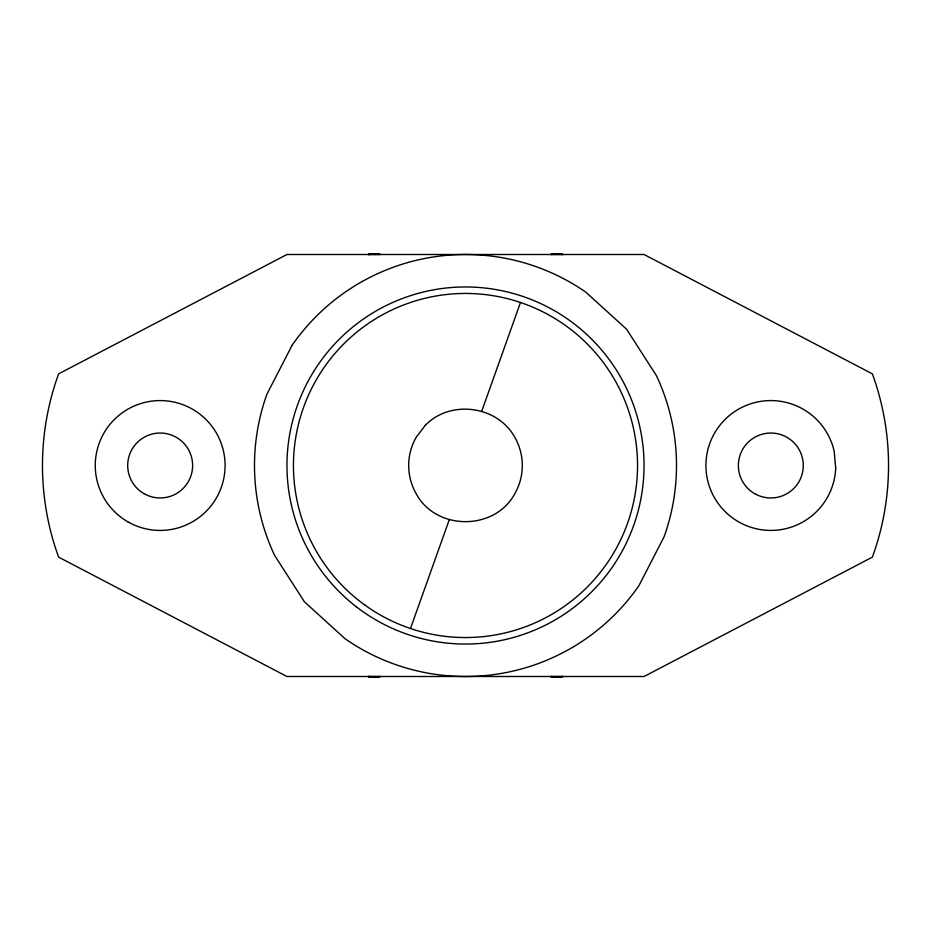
<?xml version="1.0" encoding="UTF-8"?>
<svg xmlns="http://www.w3.org/2000/svg" width="931" height="931" viewBox="0 0 931 931"><rect width="100%" height="100%" fill="white"/><g stroke="black" fill="none" stroke-linecap="round" stroke-linejoin="round"><path stroke-width="1.4" d="M481.723 411.258L520.487 302.482M410.49 628.518L449.254 519.742M368.117 254.5L374.099 253.686L380.092 254.442A23.135 23.135 0 0 0 368.117 254.5L380.092 254.442M562.883 676.5L556.901 677.314L550.908 676.558L562.883 676.5A23.135 23.135 0 0 1 550.908 676.558M550.908 254.442L556.901 253.686L562.883 254.5A23.135 23.135 0 0 0 550.908 254.442L562.883 254.5M380.116 676.546L374.122 677.314L368.129 676.5L380.116 676.546A23.135 23.135 0 0 1 368.129 676.5M292.159 345.192L266.929 394.15A211 211 0 0 0 274.633 555.458L304.425 601.798L345.192 638.841A211 211 0 0 0 638.841 585.808L664.071 536.85A211 211 0 0 0 656.367 375.542L626.575 329.202L585.808 292.159A211 211 0 0 0 292.159 345.192M425.316 425.327L416.297 437.093A56.803 56.803 0 0 0 416.297 493.907C436.185 530.891 494.792 530.891 514.692 493.907A56.803 56.803 0 0 0 514.692 437.093C497.27 405.602 450.29 399.411 425.316 425.327M286.957 254.5L58.618 373.866A268.07 268.07 0 0 0 58.618 557.134L286.957 676.5L644.043 676.5L872.382 557.134A268.07 268.07 0 0 0 872.382 373.866L644.043 254.5L286.957 254.5M835.701 468.316L834.211 451.43A64.926 64.926 0 0 0 731.289 414.004A64.926 64.926 0 0 0 740.878 523.094A64.926 64.926 0 0 0 835.701 468.316M364.882 605.069A172.049 172.049 0 0 0 636.664 482.84A172.049 172.049 0 0 0 394.919 308.592A172.049 172.049 0 0 0 364.882 605.069M143.933 493.616A32.457 32.457 0 0 0 192.624 465.5A32.457 32.457 0 0 0 143.933 437.384A32.457 32.457 0 0 0 143.933 493.616M127.71 521.721A64.926 64.926 0 0 0 225.093 465.5A64.926 64.926 0 0 0 127.71 409.279A64.926 64.926 0 0 0 127.71 521.721M754.599 493.616A32.457 32.457 0 0 0 803.29 465.5A32.457 32.457 0 0 0 754.599 437.384A32.457 32.457 0 0 0 754.599 493.616M356.34 606.791A178.543 178.543 0 0 0 642.437 489.392A178.543 178.543 0 0 0 397.723 300.329A178.543 178.543 0 0 0 356.34 606.791"/></g></svg>
